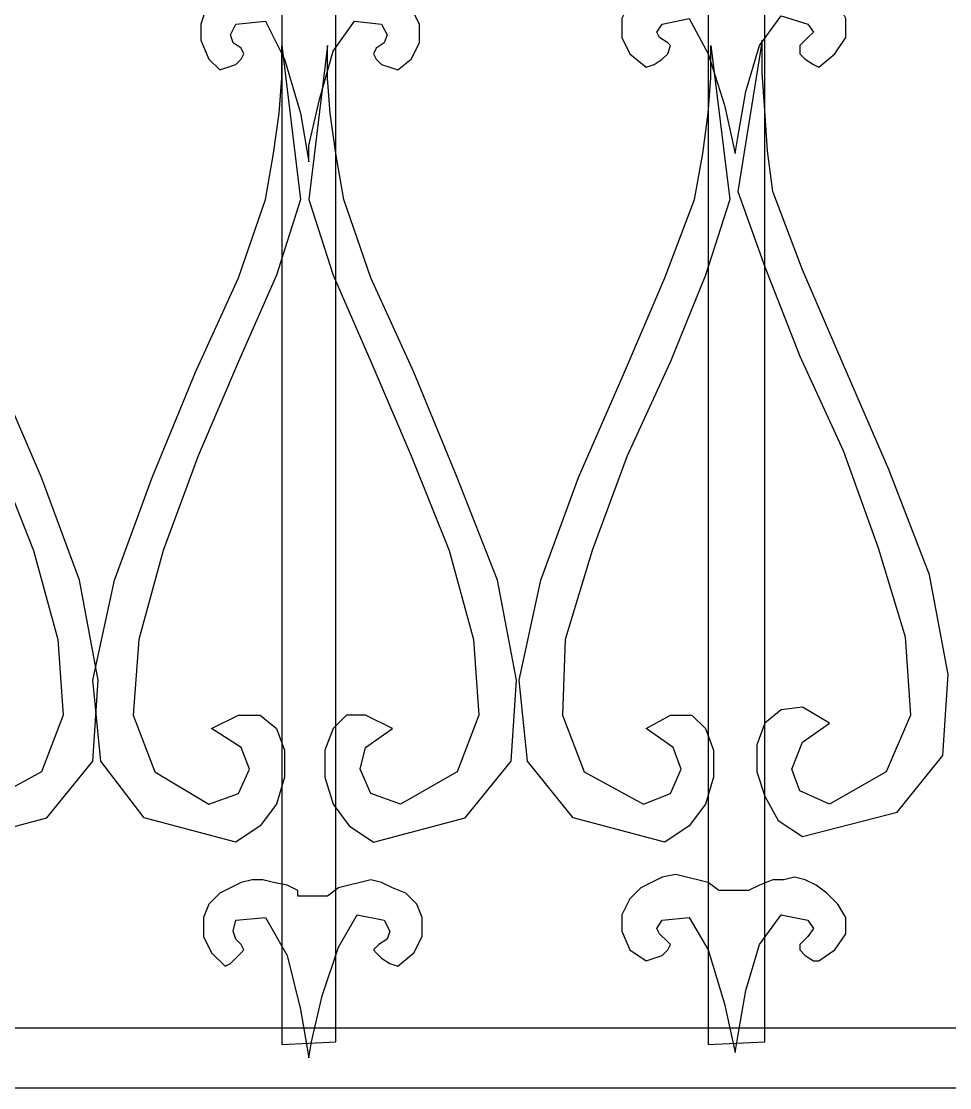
# Model space of a CAD drawing. Header units: centimetres. Extents: x -44.8 to 53, y -30.8 to 53.
# Drawn here: x -18.51 to 3.77, y -29.25 to -3.66 of the extents above; entities that cross this region are included whole.
import ezdxf

# ---------------------------------------------------------------- set-up
doc = ezdxf.new("R2010")
doc.units = ezdxf.units.CM
doc.header["$MEASUREMENT"] = 0
doc.layers.add('layer 1', color=7, linetype='Continuous')

msp = doc.modelspace()

# ---------------------------------------------------------------- linework, layer by layer
at = {"layer": 'layer 1', "color": 156}
for points, knots in [([(-12.26054, -28.21475), (-12.26054, -28.21475), (-12.26054, 51.52764), (-12.26054, 51.52764), (-12.26054, 51.52764), (-12.26054, 51.52764), (-10.96497, 51.52764), (-10.96497, 51.52764), (-10.96497, 51.52764), (-10.96497, 51.52764), (-10.96497, -28.14997), (-10.96497, -28.14997), (-10.96497, -28.14997), (-10.96497, -28.14997), (-12.26054, -28.21475), (-12.26054, -28.21475)], [0, 0, 0, 0, 0.25, 0.25, 0.25, 0.25, 0.5, 0.5, 0.5, 0.5, 0.75, 0.75, 0.75, 0.75, 1, 1, 1, 1]), ([(-2.02553, -28.21475), (-2.02553, -28.21475), (-2.02553, 51.52764), (-2.02553, 51.52764), (-2.02553, 51.52764), (-2.02553, 51.52764), (-0.66518, 51.52764), (-0.66518, 51.52764), (-0.66518, 51.52764), (-0.66518, 51.52764), (-0.66518, -28.14997), (-0.66518, -28.14997), (-0.66518, -28.14997), (-0.66518, -28.14997), (-2.02553, -28.21475), (-2.02553, -28.21475)], [0, 0, 0, 0, 0.25, 0.25, 0.25, 0.25, 0.5, 0.5, 0.5, 0.5, 0.75, 0.75, 0.75, 0.75, 1, 1, 1, 1]), ([(-12.00143, -3.14545), (-12.00143, -3.14545), (-11.22408, -3.14545), (-11.22408, -3.14545), (-11.22408, -3.14545), (-11.22408, -3.14545), (-11.22408, -3.14545), (-11.22408, -3.14545), (-11.22408, -3.14545), (-11.22408, -3.14545), (-10.96497, -2.95112), (-10.96497, -2.95112), (-10.96497, -2.95112), (-10.96497, -2.95112), (-10.70585, -2.88634), (-10.70585, -2.88634), (-10.70585, -2.88634), (-10.70585, -2.88634), (-10.44674, -2.82156), (-10.44674, -2.82156), (-10.44674, -2.82156), (-10.44674, -2.82156), (-10.18763, -2.75678), (-10.18763, -2.75678), (-10.18763, -2.75678), (-10.18763, -2.75678), (-9.92851, -2.82156), (-9.92851, -2.82156), (-9.92851, -2.82156), (-9.92851, -2.82156), (-9.6694, -2.95112), (-9.6694, -2.95112), (-9.6694, -2.95112), (-9.6694, -2.95112), (-9.41028, -3.08068), (-9.41028, -3.08068), (-9.41028, -3.08068), (-9.41028, -3.08068), (-9.15117, -3.33979), (-9.15117, -3.33979), (-9.15117, -3.33979), (-9.15117, -3.33979), (-8.95683, -3.72846), (-8.95683, -3.72846), (-8.95683, -3.72846), (-8.95683, -3.72846), (-8.95683, -4.18191), (-8.95683, -4.18191), (-8.95683, -4.18191), (-8.95683, -4.18191), (-9.15117, -4.57058), (-9.15117, -4.57058), (-9.15117, -4.57058), (-9.15117, -4.57058), (-9.47506, -4.8297), (-9.47506, -4.8297), (-9.47506, -4.8297), (-9.47506, -4.8297), (-9.6694, -4.76492), (-9.6694, -4.76492), (-9.6694, -4.76492), (-9.6694, -4.76492), (-9.86373, -4.70014), (-9.86373, -4.70014), (-9.86373, -4.70014), (-9.86373, -4.70014), (-9.99329, -4.57058), (-9.99329, -4.57058), (-9.99329, -4.57058), (-9.99329, -4.57058), (-10.05807, -4.44103), (-10.05807, -4.44103), (-10.05807, -4.44103), (-10.05807, -4.44103), (-9.99329, -4.31147), (-9.99329, -4.31147), (-9.99329, -4.31147), (-9.99329, -4.31147), (-9.79895, -4.18191), (-9.79895, -4.18191), (-9.79895, -4.18191), (-9.79895, -4.18191), (-9.73418, -3.98758), (-9.73418, -3.98758), (-9.73418, -3.98758), (-9.73418, -3.98758), (-9.86373, -3.72846), (-9.86373, -3.72846), (-9.86373, -3.72846), (-9.86373, -3.72846), (-10.51152, -3.66368), (-10.51152, -3.66368), (-10.51152, -3.66368), (-10.51152, -3.66368), (-11.02975, -4.37625), (-11.02975, -4.37625), (-11.02975, -4.37625), (-11.02975, -4.37625), (-11.35364, -5.54226), (-11.35364, -5.54226), (-11.35364, -5.54226), (-11.35364, -5.54226), (-11.61275, -6.6435), (-11.61275, -6.6435), (-11.61275, -6.6435), (-11.61275, -6.6435), (-11.61275, -7.03217), (-11.61275, -7.03217), (-11.61275, -7.03217), (-11.61275, -7.03217), (-11.80709, -5.86615), (-11.80709, -5.86615), (-11.80709, -5.86615), (-11.80709, -5.86615), (-12.19576, -4.57058), (-12.19576, -4.57058), (-12.19576, -4.57058), (-12.19576, -4.57058), (-12.64921, -3.66368), (-12.64921, -3.66368), (-12.64921, -3.66368), (-12.64921, -3.66368), (-13.36177, -3.72846), (-13.36177, -3.72846), (-13.36177, -3.72846), (-13.36177, -3.72846), (-13.49133, -3.98758), (-13.49133, -3.98758), (-13.49133, -3.98758), (-13.49133, -3.98758), (-13.42655, -4.18191), (-13.42655, -4.18191), (-13.42655, -4.18191), (-13.42655, -4.18191), (-13.23222, -4.31147), (-13.23222, -4.31147), (-13.23222, -4.31147), (-13.23222, -4.31147), (-13.16744, -4.44103), (-13.16744, -4.44103), (-13.16744, -4.44103), (-13.16744, -4.44103), (-13.23222, -4.57058), (-13.23222, -4.57058), (-13.23222, -4.57058), (-13.23222, -4.57058), (-13.36177, -4.70014), (-13.36177, -4.70014), (-13.36177, -4.70014), (-13.36177, -4.70014), (-13.55611, -4.76492), (-13.55611, -4.76492), (-13.55611, -4.76492), (-13.55611, -4.76492), (-13.75045, -4.8297), (-13.75045, -4.8297), (-13.75045, -4.8297), (-13.75045, -4.8297), (-14.00956, -4.57058), (-14.00956, -4.57058), (-14.00956, -4.57058), (-14.00956, -4.57058), (-14.2039, -4.11713), (-14.2039, -4.11713), (-14.2039, -4.11713), (-14.2039, -4.11713), (-14.2039, -3.72846), (-14.2039, -3.72846), (-14.2039, -3.72846), (-14.2039, -3.72846), (-14.07434, -3.33979), (-14.07434, -3.33979), (-14.07434, -3.33979), (-14.07434, -3.33979), (-13.81522, -3.08068), (-13.81522, -3.08068), (-13.81522, -3.08068), (-13.81522, -3.08068), (-13.55611, -2.95112), (-13.55611, -2.95112), (-13.55611, -2.95112), (-13.55611, -2.95112), (-13.297, -2.82156), (-13.297, -2.82156), (-13.297, -2.82156), (-13.297, -2.82156), (-13.03788, -2.75678), (-13.03788, -2.75678), (-13.03788, -2.75678), (-13.03788, -2.75678), (-12.77877, -2.75678), (-12.77877, -2.75678), (-12.77877, -2.75678), (-12.77877, -2.75678), (-12.51965, -2.82156), (-12.51965, -2.82156), (-12.51965, -2.82156), (-12.51965, -2.82156), (-12.26054, -2.88634), (-12.26054, -2.88634), (-12.26054, -2.88634), (-12.26054, -2.88634), (-12.00143, -3.0159), (-12.00143, -3.0159), (-12.00143, -3.0159), (-12.00143, -3.0159), (-12.00143, -3.14545), (-12.00143, -3.14545)], [0, 0, 0, 0, 0.01923077, 0.01923077, 0.01923077, 0.01923077, 0.03846154, 0.03846154, 0.03846154, 0.03846154, 0.05769231, 0.05769231, 0.05769231, 0.05769231, 0.07692308, 0.07692308, 0.07692308, 0.07692308, 0.09615385, 0.09615385, 0.09615385, 0.09615385, 0.11538462, 0.11538462, 0.11538462, 0.11538462, 0.13461538, 0.13461538, 0.13461538, 0.13461538, 0.15384615, 0.15384615, 0.15384615, 0.15384615, 0.17307692, 0.17307692, 0.17307692, 0.17307692, 0.19230769, 0.19230769, 0.19230769, 0.19230769, 0.21153846, 0.21153846, 0.21153846, 0.21153846, 0.23076923, 0.23076923, 0.23076923, 0.23076923, 0.25, 0.25, 0.25, 0.25, 0.26923077, 0.26923077, 0.26923077, 0.26923077, 0.28846154, 0.28846154, 0.28846154, 0.28846154, 0.30769231, 0.30769231, 0.30769231, 0.30769231, 0.32692308, 0.32692308, 0.32692308, 0.32692308, 0.34615385, 0.34615385, 0.34615385, 0.34615385, 0.36538462, 0.36538462, 0.36538462, 0.36538462, 0.38461538, 0.38461538, 0.38461538, 0.38461538, 0.40384615, 0.40384615, 0.40384615, 0.40384615, 0.42307692, 0.42307692, 0.42307692, 0.42307692, 0.44230769, 0.44230769, 0.44230769, 0.44230769, 0.46153846, 0.46153846, 0.46153846, 0.46153846, 0.48076923, 0.48076923, 0.48076923, 0.48076923, 0.5, 0.5, 0.5, 0.5, 0.51923077, 0.51923077, 0.51923077, 0.51923077, 0.53846154, 0.53846154, 0.53846154, 0.53846154, 0.55769231, 0.55769231, 0.55769231, 0.55769231, 0.57692308, 0.57692308, 0.57692308, 0.57692308, 0.59615385, 0.59615385, 0.59615385, 0.59615385, 0.61538462, 0.61538462, 0.61538462, 0.61538462, 0.63461538, 0.63461538, 0.63461538, 0.63461538, 0.65384615, 0.65384615, 0.65384615, 0.65384615, 0.67307692, 0.67307692, 0.67307692, 0.67307692, 0.69230769, 0.69230769, 0.69230769, 0.69230769, 0.71153846, 0.71153846, 0.71153846, 0.71153846, 0.73076923, 0.73076923, 0.73076923, 0.73076923, 0.75, 0.75, 0.75, 0.75, 0.76923077, 0.76923077, 0.76923077, 0.76923077, 0.78846154, 0.78846154, 0.78846154, 0.78846154, 0.80769231, 0.80769231, 0.80769231, 0.80769231, 0.82692308, 0.82692308, 0.82692308, 0.82692308, 0.84615385, 0.84615385, 0.84615385, 0.84615385, 0.86538462, 0.86538462, 0.86538462, 0.86538462, 0.88461538, 0.88461538, 0.88461538, 0.88461538, 0.90384615, 0.90384615, 0.90384615, 0.90384615, 0.92307692, 0.92307692, 0.92307692, 0.92307692, 0.94230769, 0.94230769, 0.94230769, 0.94230769, 0.96153846, 0.96153846, 0.96153846, 0.96153846, 0.98076923, 0.98076923, 0.98076923, 0.98076923, 1, 1, 1, 1]), ([(-1.76641, -2.95112), (-1.76641, -2.95112), (-1.05385, -2.95112), (-1.05385, -2.95112), (-1.05385, -2.95112), (-1.05385, -2.95112), (-1.05385, -2.95112), (-1.05385, -2.95112), (-1.05385, -2.95112), (-1.05385, -2.95112), (-0.79474, -2.82156), (-0.79474, -2.82156), (-0.79474, -2.82156), (-0.79474, -2.82156), (-0.47084, -2.75678), (-0.47084, -2.75678), (-0.47084, -2.75678), (-0.47084, -2.75678), (-0.21173, -2.692), (-0.21173, -2.692), (-0.21173, -2.692), (-0.21173, -2.692), (0.04738, -2.692), (0.04738, -2.692), (0.04738, -2.692), (0.04738, -2.692), (0.3065, -2.75678), (0.3065, -2.75678), (0.3065, -2.75678), (0.3065, -2.75678), (0.56561, -2.82156), (0.56561, -2.82156), (0.56561, -2.82156), (0.56561, -2.82156), (0.82473, -3.0159), (0.82473, -3.0159), (0.82473, -3.0159), (0.82473, -3.0159), (1.08384, -3.21023), (1.08384, -3.21023), (1.08384, -3.21023), (1.08384, -3.21023), (1.27818, -3.5989), (1.27818, -3.5989), (1.27818, -3.5989), (1.27818, -3.5989), (1.27818, -4.05235), (1.27818, -4.05235), (1.27818, -4.05235), (1.27818, -4.05235), (1.01906, -4.44103), (1.01906, -4.44103), (1.01906, -4.44103), (1.01906, -4.44103), (0.63039, -4.76492), (0.63039, -4.76492), (0.63039, -4.76492), (0.63039, -4.76492), (0.50083, -4.70014), (0.50083, -4.70014), (0.50083, -4.70014), (0.50083, -4.70014), (0.3065, -4.57058), (0.3065, -4.57058), (0.3065, -4.57058), (0.3065, -4.57058), (0.17694, -4.44103), (0.17694, -4.44103), (0.17694, -4.44103), (0.17694, -4.44103), (0.17694, -4.24669), (0.17694, -4.24669), (0.17694, -4.24669), (0.17694, -4.24669), (0.24172, -4.18191), (0.24172, -4.18191), (0.24172, -4.18191), (0.24172, -4.18191), (0.37128, -4.05235), (0.37128, -4.05235), (0.37128, -4.05235), (0.37128, -4.05235), (0.50083, -3.9228), (0.50083, -3.9228), (0.50083, -3.9228), (0.50083, -3.9228), (0.37128, -3.72846), (0.37128, -3.72846), (0.37128, -3.72846), (0.37128, -3.72846), (-0.27651, -3.53413), (-0.27651, -3.53413), (-0.27651, -3.53413), (-0.27651, -3.53413), (-0.79474, -4.24669), (-0.79474, -4.24669), (-0.79474, -4.24669), (-0.79474, -4.24669), (-1.11863, -5.34792), (-1.11863, -5.34792), (-1.11863, -5.34792), (-1.11863, -5.34792), (-1.31297, -6.44916), (-1.31297, -6.44916), (-1.31297, -6.44916), (-1.31297, -6.44916), (-1.37774, -6.83783), (-1.37774, -6.83783), (-1.37774, -6.83783), (-1.37774, -6.83783), (-1.63686, -5.67182), (-1.63686, -5.67182), (-1.63686, -5.67182), (-1.63686, -5.67182), (-2.02553, -4.44103), (-2.02553, -4.44103), (-2.02553, -4.44103), (-2.02553, -4.44103), (-2.47898, -3.5989), (-2.47898, -3.5989), (-2.47898, -3.5989), (-2.47898, -3.5989), (-3.12676, -3.72846), (-3.12676, -3.72846), (-3.12676, -3.72846), (-3.12676, -3.72846), (-3.25632, -3.9228), (-3.25632, -3.9228), (-3.25632, -3.9228), (-3.25632, -3.9228), (-3.19154, -4.05235), (-3.19154, -4.05235), (-3.19154, -4.05235), (-3.19154, -4.05235), (-2.99721, -4.18191), (-2.99721, -4.18191), (-2.99721, -4.18191), (-2.99721, -4.18191), (-2.93243, -4.24669), (-2.93243, -4.24669), (-2.93243, -4.24669), (-2.93243, -4.24669), (-2.99721, -4.44103), (-2.99721, -4.44103), (-2.99721, -4.44103), (-2.99721, -4.44103), (-3.12676, -4.57058), (-3.12676, -4.57058), (-3.12676, -4.57058), (-3.12676, -4.57058), (-3.3211, -4.70014), (-3.3211, -4.70014), (-3.3211, -4.70014), (-3.3211, -4.70014), (-3.51544, -4.76492), (-3.51544, -4.76492), (-3.51544, -4.76492), (-3.51544, -4.76492), (-3.90411, -4.44103), (-3.90411, -4.44103), (-3.90411, -4.44103), (-3.90411, -4.44103), (-4.09844, -4.05235), (-4.09844, -4.05235), (-4.09844, -4.05235), (-4.09844, -4.05235), (-4.09844, -3.5989), (-4.09844, -3.5989), (-4.09844, -3.5989), (-4.09844, -3.5989), (-3.90411, -3.21023), (-3.90411, -3.21023), (-3.90411, -3.21023), (-3.90411, -3.21023), (-3.64499, -3.0159), (-3.64499, -3.0159), (-3.64499, -3.0159), (-3.64499, -3.0159), (-3.38588, -2.82156), (-3.38588, -2.82156), (-3.38588, -2.82156), (-3.38588, -2.82156), (-3.12676, -2.75678), (-3.12676, -2.75678), (-3.12676, -2.75678), (-3.12676, -2.75678), (-2.86765, -2.692), (-2.86765, -2.692), (-2.86765, -2.692), (-2.86765, -2.692), (-2.60854, -2.692), (-2.60854, -2.692), (-2.60854, -2.692), (-2.60854, -2.692), (-2.28464, -2.75678), (-2.28464, -2.75678), (-2.28464, -2.75678), (-2.28464, -2.75678), (-2.02553, -2.82156), (-2.02553, -2.82156), (-2.02553, -2.82156), (-2.02553, -2.82156), (-1.76641, -2.95112), (-1.76641, -2.95112), (-1.76641, -2.95112), (-1.76641, -2.95112), (-1.76641, -2.95112), (-1.76641, -2.95112)], [0, 0, 0, 0, 0.01923077, 0.01923077, 0.01923077, 0.01923077, 0.03846154, 0.03846154, 0.03846154, 0.03846154, 0.05769231, 0.05769231, 0.05769231, 0.05769231, 0.07692308, 0.07692308, 0.07692308, 0.07692308, 0.09615385, 0.09615385, 0.09615385, 0.09615385, 0.11538462, 0.11538462, 0.11538462, 0.11538462, 0.13461538, 0.13461538, 0.13461538, 0.13461538, 0.15384615, 0.15384615, 0.15384615, 0.15384615, 0.17307692, 0.17307692, 0.17307692, 0.17307692, 0.19230769, 0.19230769, 0.19230769, 0.19230769, 0.21153846, 0.21153846, 0.21153846, 0.21153846, 0.23076923, 0.23076923, 0.23076923, 0.23076923, 0.25, 0.25, 0.25, 0.25, 0.26923077, 0.26923077, 0.26923077, 0.26923077, 0.28846154, 0.28846154, 0.28846154, 0.28846154, 0.30769231, 0.30769231, 0.30769231, 0.30769231, 0.32692308, 0.32692308, 0.32692308, 0.32692308, 0.34615385, 0.34615385, 0.34615385, 0.34615385, 0.36538462, 0.36538462, 0.36538462, 0.36538462, 0.38461538, 0.38461538, 0.38461538, 0.38461538, 0.40384615, 0.40384615, 0.40384615, 0.40384615, 0.42307692, 0.42307692, 0.42307692, 0.42307692, 0.44230769, 0.44230769, 0.44230769, 0.44230769, 0.46153846, 0.46153846, 0.46153846, 0.46153846, 0.48076923, 0.48076923, 0.48076923, 0.48076923, 0.5, 0.5, 0.5, 0.5, 0.51923077, 0.51923077, 0.51923077, 0.51923077, 0.53846154, 0.53846154, 0.53846154, 0.53846154, 0.55769231, 0.55769231, 0.55769231, 0.55769231, 0.57692308, 0.57692308, 0.57692308, 0.57692308, 0.59615385, 0.59615385, 0.59615385, 0.59615385, 0.61538462, 0.61538462, 0.61538462, 0.61538462, 0.63461538, 0.63461538, 0.63461538, 0.63461538, 0.65384615, 0.65384615, 0.65384615, 0.65384615, 0.67307692, 0.67307692, 0.67307692, 0.67307692, 0.69230769, 0.69230769, 0.69230769, 0.69230769, 0.71153846, 0.71153846, 0.71153846, 0.71153846, 0.73076923, 0.73076923, 0.73076923, 0.73076923, 0.75, 0.75, 0.75, 0.75, 0.76923077, 0.76923077, 0.76923077, 0.76923077, 0.78846154, 0.78846154, 0.78846154, 0.78846154, 0.80769231, 0.80769231, 0.80769231, 0.80769231, 0.82692308, 0.82692308, 0.82692308, 0.82692308, 0.84615385, 0.84615385, 0.84615385, 0.84615385, 0.86538462, 0.86538462, 0.86538462, 0.86538462, 0.88461538, 0.88461538, 0.88461538, 0.88461538, 0.90384615, 0.90384615, 0.90384615, 0.90384615, 0.92307692, 0.92307692, 0.92307692, 0.92307692, 0.94230769, 0.94230769, 0.94230769, 0.94230769, 0.96153846, 0.96153846, 0.96153846, 0.96153846, 0.98076923, 0.98076923, 0.98076923, 0.98076923, 1, 1, 1, 1]), ([(-21.1352, -4.24669), (-21.1352, -4.24669), (-21.1352, -5.02403), (-21.1352, -5.02403), (-21.1352, -5.02403), (-21.1352, -5.02403), (-21.00564, -5.86615), (-21.00564, -5.86615), (-21.00564, -5.86615), (-21.00564, -5.86615), (-20.94086, -6.83783), (-20.94086, -6.83783), (-20.94086, -6.83783), (-20.94086, -6.83783), (-20.74653, -7.93907), (-20.74653, -7.93907), (-20.74653, -7.93907), (-20.74653, -7.93907), (-20.09874, -9.81764), (-20.09874, -9.81764), (-20.09874, -9.81764), (-20.09874, -9.81764), (-19.12707, -12.08489), (-19.12707, -12.08489), (-19.12707, -12.08489), (-19.12707, -12.08489), (-18.02583, -14.61126), (-18.02583, -14.61126), (-18.02583, -14.61126), (-18.02583, -14.61126), (-17.11893, -17.07284), (-17.11893, -17.07284), (-17.11893, -17.07284), (-17.11893, -17.07284), (-16.66548, -19.46965), (-16.66548, -19.46965), (-16.66548, -19.46965), (-16.66548, -19.46965), (-16.79504, -21.413), (-16.79504, -21.413), (-16.79504, -21.413), (-16.79504, -21.413), (-17.89627, -22.77335), (-17.89627, -22.77335), (-17.89627, -22.77335), (-17.89627, -22.77335), (-20.09874, -23.35636), (-20.09874, -23.35636), (-20.09874, -23.35636), (-20.09874, -23.35636), (-20.68175, -22.96769), (-20.68175, -22.96769), (-20.68175, -22.96769), (-20.68175, -22.96769), (-21.07042, -22.44946), (-21.07042, -22.44946), (-21.07042, -22.44946), (-21.07042, -22.44946), (-21.19998, -21.80168), (-21.19998, -21.80168), (-21.19998, -21.80168), (-21.19998, -21.80168), (-21.19998, -21.15389), (-21.19998, -21.15389), (-21.19998, -21.15389), (-21.19998, -21.15389), (-21.00564, -20.63566), (-21.00564, -20.63566), (-21.00564, -20.63566), (-21.00564, -20.63566), (-20.61697, -20.31177), (-20.61697, -20.31177), (-20.61697, -20.31177), (-20.61697, -20.31177), (-20.09874, -20.31177), (-20.09874, -20.31177), (-20.09874, -20.31177), (-20.09874, -20.31177), (-19.45096, -20.63566), (-19.45096, -20.63566), (-19.45096, -20.63566), (-19.45096, -20.63566), (-20.16352, -21.08911), (-20.16352, -21.08911), (-20.16352, -21.08911), (-20.16352, -21.08911), (-20.42264, -21.60734), (-20.42264, -21.60734), (-20.42264, -21.60734), (-20.42264, -21.60734), (-20.16352, -22.19035), (-20.16352, -22.19035), (-20.16352, -22.19035), (-20.16352, -22.19035), (-19.45096, -22.44946), (-19.45096, -22.44946), (-19.45096, -22.44946), (-19.45096, -22.44946), (-18.02583, -21.67212), (-18.02583, -21.67212), (-18.02583, -21.67212), (-18.02583, -21.67212), (-17.5076, -20.31177), (-17.5076, -20.31177), (-17.5076, -20.31177), (-17.5076, -20.31177), (-17.63716, -18.49797), (-17.63716, -18.49797), (-17.63716, -18.49797), (-17.63716, -18.49797), (-18.22017, -16.36028), (-18.22017, -16.36028), (-18.22017, -16.36028), (-18.22017, -16.36028), (-19.12707, -14.09303), (-19.12707, -14.09303), (-19.12707, -14.09303), (-19.12707, -14.09303), (-20.09874, -11.82578), (-20.09874, -11.82578), (-20.09874, -11.82578), (-20.09874, -11.82578), (-21.00564, -9.75287), (-21.00564, -9.75287), (-21.00564, -9.75287), (-21.00564, -9.75287), (-21.58865, -7.93907), (-21.58865, -7.93907), (-21.58865, -7.93907), (-21.58865, -7.93907), (-21.1352, -4.24669), (-21.1352, -4.24669)], [0, 0, 0, 0, 0.03030303, 0.03030303, 0.03030303, 0.03030303, 0.06060606, 0.06060606, 0.06060606, 0.06060606, 0.09090909, 0.09090909, 0.09090909, 0.09090909, 0.12121212, 0.12121212, 0.12121212, 0.12121212, 0.15151515, 0.15151515, 0.15151515, 0.15151515, 0.18181818, 0.18181818, 0.18181818, 0.18181818, 0.21212121, 0.21212121, 0.21212121, 0.21212121, 0.24242424, 0.24242424, 0.24242424, 0.24242424, 0.27272727, 0.27272727, 0.27272727, 0.27272727, 0.3030303, 0.3030303, 0.3030303, 0.3030303, 0.33333333, 0.33333333, 0.33333333, 0.33333333, 0.36363636, 0.36363636, 0.36363636, 0.36363636, 0.39393939, 0.39393939, 0.39393939, 0.39393939, 0.42424242, 0.42424242, 0.42424242, 0.42424242, 0.45454545, 0.45454545, 0.45454545, 0.45454545, 0.48484848, 0.48484848, 0.48484848, 0.48484848, 0.51515152, 0.51515152, 0.51515152, 0.51515152, 0.54545455, 0.54545455, 0.54545455, 0.54545455, 0.57575758, 0.57575758, 0.57575758, 0.57575758, 0.60606061, 0.60606061, 0.60606061, 0.60606061, 0.63636364, 0.63636364, 0.63636364, 0.63636364, 0.66666667, 0.66666667, 0.66666667, 0.66666667, 0.6969697, 0.6969697, 0.6969697, 0.6969697, 0.72727273, 0.72727273, 0.72727273, 0.72727273, 0.75757576, 0.75757576, 0.75757576, 0.75757576, 0.78787879, 0.78787879, 0.78787879, 0.78787879, 0.81818182, 0.81818182, 0.81818182, 0.81818182, 0.84848485, 0.84848485, 0.84848485, 0.84848485, 0.87878788, 0.87878788, 0.87878788, 0.87878788, 0.90909091, 0.90909091, 0.90909091, 0.90909091, 0.93939394, 0.93939394, 0.93939394, 0.93939394, 0.96969697, 0.96969697, 0.96969697, 0.96969697, 1, 1, 1, 1]), ([(-12.26054, -4.24669), (-12.26054, -4.24669), (-12.26054, -5.02403), (-12.26054, -5.02403), (-12.26054, -5.02403), (-12.26054, -5.02403), (-12.32532, -5.86615), (-12.32532, -5.86615), (-12.32532, -5.86615), (-12.32532, -5.86615), (-12.45488, -6.83783), (-12.45488, -6.83783), (-12.45488, -6.83783), (-12.45488, -6.83783), (-12.64921, -7.93907), (-12.64921, -7.93907), (-12.64921, -7.93907), (-12.64921, -7.93907), (-13.297, -9.81764), (-13.297, -9.81764), (-13.297, -9.81764), (-13.297, -9.81764), (-14.33345, -12.08489), (-14.33345, -12.08489), (-14.33345, -12.08489), (-14.33345, -12.08489), (-15.36991, -14.61126), (-15.36991, -14.61126), (-15.36991, -14.61126), (-15.36991, -14.61126), (-16.27681, -17.07284), (-16.27681, -17.07284), (-16.27681, -17.07284), (-16.27681, -17.07284), (-16.79504, -19.46965), (-16.79504, -19.46965), (-16.79504, -19.46965), (-16.79504, -19.46965), (-16.6007, -21.413), (-16.6007, -21.413), (-16.6007, -21.413), (-16.6007, -21.413), (-15.56425, -22.77335), (-15.56425, -22.77335), (-15.56425, -22.77335), (-15.56425, -22.77335), (-13.36177, -23.35636), (-13.36177, -23.35636), (-13.36177, -23.35636), (-13.36177, -23.35636), (-12.77877, -22.96769), (-12.77877, -22.96769), (-12.77877, -22.96769), (-12.77877, -22.96769), (-12.3901, -22.44946), (-12.3901, -22.44946), (-12.3901, -22.44946), (-12.3901, -22.44946), (-12.19576, -21.80168), (-12.19576, -21.80168), (-12.19576, -21.80168), (-12.19576, -21.80168), (-12.19576, -21.15389), (-12.19576, -21.15389), (-12.19576, -21.15389), (-12.19576, -21.15389), (-12.3901, -20.63566), (-12.3901, -20.63566), (-12.3901, -20.63566), (-12.3901, -20.63566), (-12.77877, -20.31177), (-12.77877, -20.31177), (-12.77877, -20.31177), (-12.77877, -20.31177), (-13.297, -20.31177), (-13.297, -20.31177), (-13.297, -20.31177), (-13.297, -20.31177), (-13.94478, -20.63566), (-13.94478, -20.63566), (-13.94478, -20.63566), (-13.94478, -20.63566), (-13.23222, -21.08911), (-13.23222, -21.08911), (-13.23222, -21.08911), (-13.23222, -21.08911), (-13.03788, -21.60734), (-13.03788, -21.60734), (-13.03788, -21.60734), (-13.03788, -21.60734), (-13.297, -22.19035), (-13.297, -22.19035), (-13.297, -22.19035), (-13.297, -22.19035), (-14.00956, -22.44946), (-14.00956, -22.44946), (-14.00956, -22.44946), (-14.00956, -22.44946), (-15.30513, -21.67212), (-15.30513, -21.67212), (-15.30513, -21.67212), (-15.30513, -21.67212), (-15.82336, -20.31177), (-15.82336, -20.31177), (-15.82336, -20.31177), (-15.82336, -20.31177), (-15.6938, -18.49797), (-15.6938, -18.49797), (-15.6938, -18.49797), (-15.6938, -18.49797), (-15.1108, -16.36028), (-15.1108, -16.36028), (-15.1108, -16.36028), (-15.1108, -16.36028), (-14.26867, -14.09303), (-14.26867, -14.09303), (-14.26867, -14.09303), (-14.26867, -14.09303), (-13.297, -11.82578), (-13.297, -11.82578), (-13.297, -11.82578), (-13.297, -11.82578), (-12.3901, -9.75287), (-12.3901, -9.75287), (-12.3901, -9.75287), (-12.3901, -9.75287), (-11.80709, -7.93907), (-11.80709, -7.93907), (-11.80709, -7.93907), (-11.80709, -7.93907), (-12.26054, -4.24669), (-12.26054, -4.24669)], [0, 0, 0, 0, 0.03030303, 0.03030303, 0.03030303, 0.03030303, 0.06060606, 0.06060606, 0.06060606, 0.06060606, 0.09090909, 0.09090909, 0.09090909, 0.09090909, 0.12121212, 0.12121212, 0.12121212, 0.12121212, 0.15151515, 0.15151515, 0.15151515, 0.15151515, 0.18181818, 0.18181818, 0.18181818, 0.18181818, 0.21212121, 0.21212121, 0.21212121, 0.21212121, 0.24242424, 0.24242424, 0.24242424, 0.24242424, 0.27272727, 0.27272727, 0.27272727, 0.27272727, 0.3030303, 0.3030303, 0.3030303, 0.3030303, 0.33333333, 0.33333333, 0.33333333, 0.33333333, 0.36363636, 0.36363636, 0.36363636, 0.36363636, 0.39393939, 0.39393939, 0.39393939, 0.39393939, 0.42424242, 0.42424242, 0.42424242, 0.42424242, 0.45454545, 0.45454545, 0.45454545, 0.45454545, 0.48484848, 0.48484848, 0.48484848, 0.48484848, 0.51515152, 0.51515152, 0.51515152, 0.51515152, 0.54545455, 0.54545455, 0.54545455, 0.54545455, 0.57575758, 0.57575758, 0.57575758, 0.57575758, 0.60606061, 0.60606061, 0.60606061, 0.60606061, 0.63636364, 0.63636364, 0.63636364, 0.63636364, 0.66666667, 0.66666667, 0.66666667, 0.66666667, 0.6969697, 0.6969697, 0.6969697, 0.6969697, 0.72727273, 0.72727273, 0.72727273, 0.72727273, 0.75757576, 0.75757576, 0.75757576, 0.75757576, 0.78787879, 0.78787879, 0.78787879, 0.78787879, 0.81818182, 0.81818182, 0.81818182, 0.81818182, 0.84848485, 0.84848485, 0.84848485, 0.84848485, 0.87878788, 0.87878788, 0.87878788, 0.87878788, 0.90909091, 0.90909091, 0.90909091, 0.90909091, 0.93939394, 0.93939394, 0.93939394, 0.93939394, 0.96969697, 0.96969697, 0.96969697, 0.96969697, 1, 1, 1, 1]), ([(-11.1593, -4.24669), (-11.1593, -4.24669), (-11.1593, -5.02403), (-11.1593, -5.02403), (-11.1593, -5.02403), (-11.1593, -5.02403), (-11.09453, -5.86615), (-11.09453, -5.86615), (-11.09453, -5.86615), (-11.09453, -5.86615), (-10.96497, -6.83783), (-10.96497, -6.83783), (-10.96497, -6.83783), (-10.96497, -6.83783), (-10.77063, -7.93907), (-10.77063, -7.93907), (-10.77063, -7.93907), (-10.77063, -7.93907), (-10.12285, -9.81764), (-10.12285, -9.81764), (-10.12285, -9.81764), (-10.12285, -9.81764), (-9.08639, -12.08489), (-9.08639, -12.08489), (-9.08639, -12.08489), (-9.08639, -12.08489), (-8.04993, -14.61126), (-8.04993, -14.61126), (-8.04993, -14.61126), (-8.04993, -14.61126), (-7.07826, -17.07284), (-7.07826, -17.07284), (-7.07826, -17.07284), (-7.07826, -17.07284), (-6.62481, -19.46965), (-6.62481, -19.46965), (-6.62481, -19.46965), (-6.62481, -19.46965), (-6.75436, -21.413), (-6.75436, -21.413), (-6.75436, -21.413), (-6.75436, -21.413), (-7.8556, -22.77335), (-7.8556, -22.77335), (-7.8556, -22.77335), (-7.8556, -22.77335), (-10.05807, -23.35636), (-10.05807, -23.35636), (-10.05807, -23.35636), (-10.05807, -23.35636), (-10.64108, -22.96769), (-10.64108, -22.96769), (-10.64108, -22.96769), (-10.64108, -22.96769), (-11.02975, -22.44946), (-11.02975, -22.44946), (-11.02975, -22.44946), (-11.02975, -22.44946), (-11.22408, -21.80168), (-11.22408, -21.80168), (-11.22408, -21.80168), (-11.22408, -21.80168), (-11.22408, -21.15389), (-11.22408, -21.15389), (-11.22408, -21.15389), (-11.22408, -21.15389), (-11.02975, -20.63566), (-11.02975, -20.63566), (-11.02975, -20.63566), (-11.02975, -20.63566), (-10.70585, -20.31177), (-10.70585, -20.31177), (-10.70585, -20.31177), (-10.70585, -20.31177), (-10.2524, -20.31177), (-10.2524, -20.31177), (-10.2524, -20.31177), (-10.2524, -20.31177), (-9.60462, -20.63566), (-9.60462, -20.63566), (-9.60462, -20.63566), (-9.60462, -20.63566), (-10.2524, -21.08911), (-10.2524, -21.08911), (-10.2524, -21.08911), (-10.2524, -21.08911), (-10.38196, -21.60734), (-10.38196, -21.60734), (-10.38196, -21.60734), (-10.38196, -21.60734), (-10.12285, -22.19035), (-10.12285, -22.19035), (-10.12285, -22.19035), (-10.12285, -22.19035), (-9.41028, -22.44946), (-9.41028, -22.44946), (-9.41028, -22.44946), (-9.41028, -22.44946), (-8.04993, -21.67212), (-8.04993, -21.67212), (-8.04993, -21.67212), (-8.04993, -21.67212), (-7.53171, -20.31177), (-7.53171, -20.31177), (-7.53171, -20.31177), (-7.53171, -20.31177), (-7.66126, -18.49797), (-7.66126, -18.49797), (-7.66126, -18.49797), (-7.66126, -18.49797), (-8.24427, -16.36028), (-8.24427, -16.36028), (-8.24427, -16.36028), (-8.24427, -16.36028), (-9.15117, -14.09303), (-9.15117, -14.09303), (-9.15117, -14.09303), (-9.15117, -14.09303), (-10.12285, -11.82578), (-10.12285, -11.82578), (-10.12285, -11.82578), (-10.12285, -11.82578), (-11.02975, -9.75287), (-11.02975, -9.75287), (-11.02975, -9.75287), (-11.02975, -9.75287), (-11.61275, -7.93907), (-11.61275, -7.93907), (-11.61275, -7.93907), (-11.61275, -7.93907), (-11.1593, -4.24669), (-11.1593, -4.24669)], [0, 0, 0, 0, 0.03030303, 0.03030303, 0.03030303, 0.03030303, 0.06060606, 0.06060606, 0.06060606, 0.06060606, 0.09090909, 0.09090909, 0.09090909, 0.09090909, 0.12121212, 0.12121212, 0.12121212, 0.12121212, 0.15151515, 0.15151515, 0.15151515, 0.15151515, 0.18181818, 0.18181818, 0.18181818, 0.18181818, 0.21212121, 0.21212121, 0.21212121, 0.21212121, 0.24242424, 0.24242424, 0.24242424, 0.24242424, 0.27272727, 0.27272727, 0.27272727, 0.27272727, 0.3030303, 0.3030303, 0.3030303, 0.3030303, 0.33333333, 0.33333333, 0.33333333, 0.33333333, 0.36363636, 0.36363636, 0.36363636, 0.36363636, 0.39393939, 0.39393939, 0.39393939, 0.39393939, 0.42424242, 0.42424242, 0.42424242, 0.42424242, 0.45454545, 0.45454545, 0.45454545, 0.45454545, 0.48484848, 0.48484848, 0.48484848, 0.48484848, 0.51515152, 0.51515152, 0.51515152, 0.51515152, 0.54545455, 0.54545455, 0.54545455, 0.54545455, 0.57575758, 0.57575758, 0.57575758, 0.57575758, 0.60606061, 0.60606061, 0.60606061, 0.60606061, 0.63636364, 0.63636364, 0.63636364, 0.63636364, 0.66666667, 0.66666667, 0.66666667, 0.66666667, 0.6969697, 0.6969697, 0.6969697, 0.6969697, 0.72727273, 0.72727273, 0.72727273, 0.72727273, 0.75757576, 0.75757576, 0.75757576, 0.75757576, 0.78787879, 0.78787879, 0.78787879, 0.78787879, 0.81818182, 0.81818182, 0.81818182, 0.81818182, 0.84848485, 0.84848485, 0.84848485, 0.84848485, 0.87878788, 0.87878788, 0.87878788, 0.87878788, 0.90909091, 0.90909091, 0.90909091, 0.90909091, 0.93939394, 0.93939394, 0.93939394, 0.93939394, 0.96969697, 0.96969697, 0.96969697, 0.96969697, 1, 1, 1, 1]), ([(-1.96075, -4.24669), (-1.96075, -4.24669), (-1.96075, -5.02403), (-1.96075, -5.02403), (-1.96075, -5.02403), (-1.96075, -5.02403), (-2.02553, -5.86615), (-2.02553, -5.86615), (-2.02553, -5.86615), (-2.02553, -5.86615), (-2.15509, -6.83783), (-2.15509, -6.83783), (-2.15509, -6.83783), (-2.15509, -6.83783), (-2.34942, -7.93907), (-2.34942, -7.93907), (-2.34942, -7.93907), (-2.34942, -7.93907), (-3.06199, -9.81764), (-3.06199, -9.81764), (-3.06199, -9.81764), (-3.06199, -9.81764), (-4.03366, -12.08489), (-4.03366, -12.08489), (-4.03366, -12.08489), (-4.03366, -12.08489), (-5.1349, -14.61126), (-5.1349, -14.61126), (-5.1349, -14.61126), (-5.1349, -14.61126), (-6.0418, -17.07284), (-6.0418, -17.07284), (-6.0418, -17.07284), (-6.0418, -17.07284), (-6.56003, -19.46965), (-6.56003, -19.46965), (-6.56003, -19.46965), (-6.56003, -19.46965), (-6.36569, -21.413), (-6.36569, -21.413), (-6.36569, -21.413), (-6.36569, -21.413), (-5.26446, -22.77335), (-5.26446, -22.77335), (-5.26446, -22.77335), (-5.26446, -22.77335), (-3.06199, -23.35636), (-3.06199, -23.35636), (-3.06199, -23.35636), (-3.06199, -23.35636), (-2.47898, -22.96769), (-2.47898, -22.96769), (-2.47898, -22.96769), (-2.47898, -22.96769), (-2.09031, -22.44946), (-2.09031, -22.44946), (-2.09031, -22.44946), (-2.09031, -22.44946), (-1.89597, -21.80168), (-1.89597, -21.80168), (-1.89597, -21.80168), (-1.89597, -21.80168), (-1.89597, -21.15389), (-1.89597, -21.15389), (-1.89597, -21.15389), (-1.89597, -21.15389), (-2.09031, -20.63566), (-2.09031, -20.63566), (-2.09031, -20.63566), (-2.09031, -20.63566), (-2.4142, -20.31177), (-2.4142, -20.31177), (-2.4142, -20.31177), (-2.4142, -20.31177), (-2.93243, -20.31177), (-2.93243, -20.31177), (-2.93243, -20.31177), (-2.93243, -20.31177), (-3.51544, -20.63566), (-3.51544, -20.63566), (-3.51544, -20.63566), (-3.51544, -20.63566), (-2.86765, -21.08911), (-2.86765, -21.08911), (-2.86765, -21.08911), (-2.86765, -21.08911), (-2.67331, -21.60734), (-2.67331, -21.60734), (-2.67331, -21.60734), (-2.67331, -21.60734), (-2.93243, -22.19035), (-2.93243, -22.19035), (-2.93243, -22.19035), (-2.93243, -22.19035), (-3.58021, -22.44946), (-3.58021, -22.44946), (-3.58021, -22.44946), (-3.58021, -22.44946), (-5.00534, -21.67212), (-5.00534, -21.67212), (-5.00534, -21.67212), (-5.00534, -21.67212), (-5.52357, -20.31177), (-5.52357, -20.31177), (-5.52357, -20.31177), (-5.52357, -20.31177), (-5.45879, -18.49797), (-5.45879, -18.49797), (-5.45879, -18.49797), (-5.45879, -18.49797), (-4.81101, -16.36028), (-4.81101, -16.36028), (-4.81101, -16.36028), (-4.81101, -16.36028), (-3.96889, -14.09303), (-3.96889, -14.09303), (-3.96889, -14.09303), (-3.96889, -14.09303), (-2.93243, -11.82578), (-2.93243, -11.82578), (-2.93243, -11.82578), (-2.93243, -11.82578), (-2.09031, -9.75287), (-2.09031, -9.75287), (-2.09031, -9.75287), (-2.09031, -9.75287), (-1.5073, -7.93907), (-1.5073, -7.93907), (-1.5073, -7.93907), (-1.5073, -7.93907), (-1.96075, -4.24669), (-1.96075, -4.24669)], [0, 0, 0, 0, 0.03030303, 0.03030303, 0.03030303, 0.03030303, 0.06060606, 0.06060606, 0.06060606, 0.06060606, 0.09090909, 0.09090909, 0.09090909, 0.09090909, 0.12121212, 0.12121212, 0.12121212, 0.12121212, 0.15151515, 0.15151515, 0.15151515, 0.15151515, 0.18181818, 0.18181818, 0.18181818, 0.18181818, 0.21212121, 0.21212121, 0.21212121, 0.21212121, 0.24242424, 0.24242424, 0.24242424, 0.24242424, 0.27272727, 0.27272727, 0.27272727, 0.27272727, 0.3030303, 0.3030303, 0.3030303, 0.3030303, 0.33333333, 0.33333333, 0.33333333, 0.33333333, 0.36363636, 0.36363636, 0.36363636, 0.36363636, 0.39393939, 0.39393939, 0.39393939, 0.39393939, 0.42424242, 0.42424242, 0.42424242, 0.42424242, 0.45454545, 0.45454545, 0.45454545, 0.45454545, 0.48484848, 0.48484848, 0.48484848, 0.48484848, 0.51515152, 0.51515152, 0.51515152, 0.51515152, 0.54545455, 0.54545455, 0.54545455, 0.54545455, 0.57575758, 0.57575758, 0.57575758, 0.57575758, 0.60606061, 0.60606061, 0.60606061, 0.60606061, 0.63636364, 0.63636364, 0.63636364, 0.63636364, 0.66666667, 0.66666667, 0.66666667, 0.66666667, 0.6969697, 0.6969697, 0.6969697, 0.6969697, 0.72727273, 0.72727273, 0.72727273, 0.72727273, 0.75757576, 0.75757576, 0.75757576, 0.75757576, 0.78787879, 0.78787879, 0.78787879, 0.78787879, 0.81818182, 0.81818182, 0.81818182, 0.81818182, 0.84848485, 0.84848485, 0.84848485, 0.84848485, 0.87878788, 0.87878788, 0.87878788, 0.87878788, 0.90909091, 0.90909091, 0.90909091, 0.90909091, 0.93939394, 0.93939394, 0.93939394, 0.93939394, 0.96969697, 0.96969697, 0.96969697, 0.96969697, 1, 1, 1, 1]), ([(-0.72996, -4.11713), (-0.72996, -4.11713), (-0.72996, -4.89448), (-0.72996, -4.89448), (-0.72996, -4.89448), (-0.72996, -4.89448), (-0.66518, -5.80137), (-0.66518, -5.80137), (-0.66518, -5.80137), (-0.66518, -5.80137), (-0.6004, -6.77305), (-0.6004, -6.77305), (-0.6004, -6.77305), (-0.6004, -6.77305), (-0.47084, -7.74473), (-0.47084, -7.74473), (-0.47084, -7.74473), (-0.47084, -7.74473), (0.24172, -9.62331), (0.24172, -9.62331), (0.24172, -9.62331), (0.24172, -9.62331), (1.2134, -11.89056), (1.2134, -11.89056), (1.2134, -11.89056), (1.2134, -11.89056), (2.31463, -14.41692), (2.31463, -14.41692), (2.31463, -14.41692), (2.31463, -14.41692), (3.28631, -16.94328), (3.28631, -16.94328), (3.28631, -16.94328), (3.28631, -16.94328), (3.73976, -19.34009), (3.73976, -19.34009), (3.73976, -19.34009), (3.73976, -19.34009), (3.6102, -21.28345), (3.6102, -21.28345), (3.6102, -21.28345), (3.6102, -21.28345), (2.50897, -22.6438), (2.50897, -22.6438), (2.50897, -22.6438), (2.50897, -22.6438), (0.24172, -23.2268), (0.24172, -23.2268), (0.24172, -23.2268), (0.24172, -23.2268), (-0.34129, -22.83813), (-0.34129, -22.83813), (-0.34129, -22.83813), (-0.34129, -22.83813), (-0.66518, -22.25513), (-0.66518, -22.25513), (-0.66518, -22.25513), (-0.66518, -22.25513), (-0.85952, -21.67212), (-0.85952, -21.67212), (-0.85952, -21.67212), (-0.85952, -21.67212), (-0.85952, -21.02433), (-0.85952, -21.02433), (-0.85952, -21.02433), (-0.85952, -21.02433), (-0.66518, -20.5061), (-0.66518, -20.5061), (-0.66518, -20.5061), (-0.66518, -20.5061), (-0.27651, -20.18221), (-0.27651, -20.18221), (-0.27651, -20.18221), (-0.27651, -20.18221), (0.24172, -20.11743), (0.24172, -20.11743), (0.24172, -20.11743), (0.24172, -20.11743), (0.88951, -20.5061), (0.88951, -20.5061), (0.88951, -20.5061), (0.88951, -20.5061), (0.24172, -20.95955), (0.24172, -20.95955), (0.24172, -20.95955), (0.24172, -20.95955), (-0.01739, -21.60734), (-0.01739, -21.60734), (-0.01739, -21.60734), (-0.01739, -21.60734), (0.17694, -22.12557), (0.17694, -22.12557), (0.17694, -22.12557), (0.17694, -22.12557), (0.88951, -22.44946), (0.88951, -22.44946), (0.88951, -22.44946), (0.88951, -22.44946), (2.24986, -21.67212), (2.24986, -21.67212), (2.24986, -21.67212), (2.24986, -21.67212), (2.83286, -20.31177), (2.83286, -20.31177), (2.83286, -20.31177), (2.83286, -20.31177), (2.7033, -18.43319), (2.7033, -18.43319), (2.7033, -18.43319), (2.7033, -18.43319), (2.05552, -16.2955), (2.05552, -16.2955), (2.05552, -16.2955), (2.05552, -16.2955), (1.2134, -13.96347), (1.2134, -13.96347), (1.2134, -13.96347), (1.2134, -13.96347), (0.17694, -11.69622), (0.17694, -11.69622), (0.17694, -11.69622), (0.17694, -11.69622), (-0.66518, -9.55853), (-0.66518, -9.55853), (-0.66518, -9.55853), (-0.66518, -9.55853), (-1.31297, -7.74473), (-1.31297, -7.74473), (-1.31297, -7.74473), (-1.31297, -7.74473), (-0.72996, -4.11713), (-0.72996, -4.11713)], [0, 0, 0, 0, 0.03030303, 0.03030303, 0.03030303, 0.03030303, 0.06060606, 0.06060606, 0.06060606, 0.06060606, 0.09090909, 0.09090909, 0.09090909, 0.09090909, 0.12121212, 0.12121212, 0.12121212, 0.12121212, 0.15151515, 0.15151515, 0.15151515, 0.15151515, 0.18181818, 0.18181818, 0.18181818, 0.18181818, 0.21212121, 0.21212121, 0.21212121, 0.21212121, 0.24242424, 0.24242424, 0.24242424, 0.24242424, 0.27272727, 0.27272727, 0.27272727, 0.27272727, 0.3030303, 0.3030303, 0.3030303, 0.3030303, 0.33333333, 0.33333333, 0.33333333, 0.33333333, 0.36363636, 0.36363636, 0.36363636, 0.36363636, 0.39393939, 0.39393939, 0.39393939, 0.39393939, 0.42424242, 0.42424242, 0.42424242, 0.42424242, 0.45454545, 0.45454545, 0.45454545, 0.45454545, 0.48484848, 0.48484848, 0.48484848, 0.48484848, 0.51515152, 0.51515152, 0.51515152, 0.51515152, 0.54545455, 0.54545455, 0.54545455, 0.54545455, 0.57575758, 0.57575758, 0.57575758, 0.57575758, 0.60606061, 0.60606061, 0.60606061, 0.60606061, 0.63636364, 0.63636364, 0.63636364, 0.63636364, 0.66666667, 0.66666667, 0.66666667, 0.66666667, 0.6969697, 0.6969697, 0.6969697, 0.6969697, 0.72727273, 0.72727273, 0.72727273, 0.72727273, 0.75757576, 0.75757576, 0.75757576, 0.75757576, 0.78787879, 0.78787879, 0.78787879, 0.78787879, 0.81818182, 0.81818182, 0.81818182, 0.81818182, 0.84848485, 0.84848485, 0.84848485, 0.84848485, 0.87878788, 0.87878788, 0.87878788, 0.87878788, 0.90909091, 0.90909091, 0.90909091, 0.90909091, 0.93939394, 0.93939394, 0.93939394, 0.93939394, 0.96969697, 0.96969697, 0.96969697, 0.96969697, 1, 1, 1, 1]), ([(-11.87187, -24.65193), (-11.87187, -24.65193), (-11.1593, -24.65193), (-11.1593, -24.65193), (-11.1593, -24.65193), (-11.1593, -24.65193), (-11.1593, -24.65193), (-11.1593, -24.65193), (-11.1593, -24.65193), (-11.1593, -24.65193), (-10.90019, -24.4576), (-10.90019, -24.4576), (-10.90019, -24.4576), (-10.90019, -24.4576), (-10.64108, -24.39282), (-10.64108, -24.39282), (-10.64108, -24.39282), (-10.64108, -24.39282), (-10.38196, -24.32804), (-10.38196, -24.32804), (-10.38196, -24.32804), (-10.38196, -24.32804), (-10.12285, -24.26326), (-10.12285, -24.26326), (-10.12285, -24.26326), (-10.12285, -24.26326), (-9.86373, -24.32804), (-9.86373, -24.32804), (-9.86373, -24.32804), (-9.86373, -24.32804), (-9.60462, -24.4576), (-9.60462, -24.4576), (-9.60462, -24.4576), (-9.60462, -24.4576), (-9.28073, -24.58715), (-9.28073, -24.58715), (-9.28073, -24.58715), (-9.28073, -24.58715), (-9.02161, -24.84627), (-9.02161, -24.84627), (-9.02161, -24.84627), (-9.02161, -24.84627), (-8.89205, -25.17016), (-8.89205, -25.17016), (-8.89205, -25.17016), (-8.89205, -25.17016), (-8.89205, -25.62361), (-8.89205, -25.62361), (-8.89205, -25.62361), (-8.89205, -25.62361), (-9.08639, -26.01228), (-9.08639, -26.01228), (-9.08639, -26.01228), (-9.08639, -26.01228), (-9.47506, -26.33617), (-9.47506, -26.33617), (-9.47506, -26.33617), (-9.47506, -26.33617), (-9.6694, -26.2714), (-9.6694, -26.2714), (-9.6694, -26.2714), (-9.6694, -26.2714), (-9.86373, -26.14184), (-9.86373, -26.14184), (-9.86373, -26.14184), (-9.86373, -26.14184), (-9.99329, -26.01228), (-9.99329, -26.01228), (-9.99329, -26.01228), (-9.99329, -26.01228), (-10.05807, -25.9475), (-10.05807, -25.9475), (-10.05807, -25.9475), (-10.05807, -25.9475), (-9.92851, -25.81795), (-9.92851, -25.81795), (-9.92851, -25.81795), (-9.92851, -25.81795), (-9.73418, -25.68839), (-9.73418, -25.68839), (-9.73418, -25.68839), (-9.73418, -25.68839), (-9.6694, -25.49405), (-9.6694, -25.49405), (-9.6694, -25.49405), (-9.6694, -25.49405), (-9.79895, -25.23494), (-9.79895, -25.23494), (-9.79895, -25.23494), (-9.79895, -25.23494), (-10.44674, -25.10538), (-10.44674, -25.10538), (-10.44674, -25.10538), (-10.44674, -25.10538), (-10.90019, -25.88272), (-10.90019, -25.88272), (-10.90019, -25.88272), (-10.90019, -25.88272), (-11.28886, -27.04874), (-11.28886, -27.04874), (-11.28886, -27.04874), (-11.28886, -27.04874), (-11.54798, -28.14997), (-11.54798, -28.14997), (-11.54798, -28.14997), (-11.54798, -28.14997), (-11.61275, -28.53864), (-11.61275, -28.53864), (-11.61275, -28.53864), (-11.61275, -28.53864), (-11.80709, -27.37263), (-11.80709, -27.37263), (-11.80709, -27.37263), (-11.80709, -27.37263), (-12.13098, -26.07706), (-12.13098, -26.07706), (-12.13098, -26.07706), (-12.13098, -26.07706), (-12.64921, -25.17016), (-12.64921, -25.17016), (-12.64921, -25.17016), (-12.64921, -25.17016), (-13.36177, -25.23494), (-13.36177, -25.23494), (-13.36177, -25.23494), (-13.36177, -25.23494), (-13.42655, -25.49405), (-13.42655, -25.49405), (-13.42655, -25.49405), (-13.42655, -25.49405), (-13.36177, -25.68839), (-13.36177, -25.68839), (-13.36177, -25.68839), (-13.36177, -25.68839), (-13.23222, -25.81795), (-13.23222, -25.81795), (-13.23222, -25.81795), (-13.23222, -25.81795), (-13.16744, -25.9475), (-13.16744, -25.9475), (-13.16744, -25.9475), (-13.16744, -25.9475), (-13.23222, -26.01228), (-13.23222, -26.01228), (-13.23222, -26.01228), (-13.23222, -26.01228), (-13.36177, -26.14184), (-13.36177, -26.14184), (-13.36177, -26.14184), (-13.36177, -26.14184), (-13.49133, -26.2714), (-13.49133, -26.2714), (-13.49133, -26.2714), (-13.49133, -26.2714), (-13.62089, -26.33617), (-13.62089, -26.33617), (-13.62089, -26.33617), (-13.62089, -26.33617), (-13.94478, -26.01228), (-13.94478, -26.01228), (-13.94478, -26.01228), (-13.94478, -26.01228), (-14.13912, -25.62361), (-14.13912, -25.62361), (-14.13912, -25.62361), (-14.13912, -25.62361), (-14.13912, -25.17016), (-14.13912, -25.17016), (-14.13912, -25.17016), (-14.13912, -25.17016), (-14.00956, -24.84627), (-14.00956, -24.84627), (-14.00956, -24.84627), (-14.00956, -24.84627), (-13.75045, -24.58715), (-13.75045, -24.58715), (-13.75045, -24.58715), (-13.75045, -24.58715), (-13.49133, -24.4576), (-13.49133, -24.4576), (-13.49133, -24.4576), (-13.49133, -24.4576), (-13.23222, -24.32804), (-13.23222, -24.32804), (-13.23222, -24.32804), (-13.23222, -24.32804), (-12.9731, -24.26326), (-12.9731, -24.26326), (-12.9731, -24.26326), (-12.9731, -24.26326), (-12.71399, -24.26326), (-12.71399, -24.26326), (-12.71399, -24.26326), (-12.71399, -24.26326), (-12.45488, -24.32804), (-12.45488, -24.32804), (-12.45488, -24.32804), (-12.45488, -24.32804), (-12.13098, -24.39282), (-12.13098, -24.39282), (-12.13098, -24.39282), (-12.13098, -24.39282), (-11.87187, -24.52237), (-11.87187, -24.52237), (-11.87187, -24.52237), (-11.87187, -24.52237), (-11.87187, -24.65193), (-11.87187, -24.65193)], [0, 0, 0, 0, 0.01923077, 0.01923077, 0.01923077, 0.01923077, 0.03846154, 0.03846154, 0.03846154, 0.03846154, 0.05769231, 0.05769231, 0.05769231, 0.05769231, 0.07692308, 0.07692308, 0.07692308, 0.07692308, 0.09615385, 0.09615385, 0.09615385, 0.09615385, 0.11538462, 0.11538462, 0.11538462, 0.11538462, 0.13461538, 0.13461538, 0.13461538, 0.13461538, 0.15384615, 0.15384615, 0.15384615, 0.15384615, 0.17307692, 0.17307692, 0.17307692, 0.17307692, 0.19230769, 0.19230769, 0.19230769, 0.19230769, 0.21153846, 0.21153846, 0.21153846, 0.21153846, 0.23076923, 0.23076923, 0.23076923, 0.23076923, 0.25, 0.25, 0.25, 0.25, 0.26923077, 0.26923077, 0.26923077, 0.26923077, 0.28846154, 0.28846154, 0.28846154, 0.28846154, 0.30769231, 0.30769231, 0.30769231, 0.30769231, 0.32692308, 0.32692308, 0.32692308, 0.32692308, 0.34615385, 0.34615385, 0.34615385, 0.34615385, 0.36538462, 0.36538462, 0.36538462, 0.36538462, 0.38461538, 0.38461538, 0.38461538, 0.38461538, 0.40384615, 0.40384615, 0.40384615, 0.40384615, 0.42307692, 0.42307692, 0.42307692, 0.42307692, 0.44230769, 0.44230769, 0.44230769, 0.44230769, 0.46153846, 0.46153846, 0.46153846, 0.46153846, 0.48076923, 0.48076923, 0.48076923, 0.48076923, 0.5, 0.5, 0.5, 0.5, 0.51923077, 0.51923077, 0.51923077, 0.51923077, 0.53846154, 0.53846154, 0.53846154, 0.53846154, 0.55769231, 0.55769231, 0.55769231, 0.55769231, 0.57692308, 0.57692308, 0.57692308, 0.57692308, 0.59615385, 0.59615385, 0.59615385, 0.59615385, 0.61538462, 0.61538462, 0.61538462, 0.61538462, 0.63461538, 0.63461538, 0.63461538, 0.63461538, 0.65384615, 0.65384615, 0.65384615, 0.65384615, 0.67307692, 0.67307692, 0.67307692, 0.67307692, 0.69230769, 0.69230769, 0.69230769, 0.69230769, 0.71153846, 0.71153846, 0.71153846, 0.71153846, 0.73076923, 0.73076923, 0.73076923, 0.73076923, 0.75, 0.75, 0.75, 0.75, 0.76923077, 0.76923077, 0.76923077, 0.76923077, 0.78846154, 0.78846154, 0.78846154, 0.78846154, 0.80769231, 0.80769231, 0.80769231, 0.80769231, 0.82692308, 0.82692308, 0.82692308, 0.82692308, 0.84615385, 0.84615385, 0.84615385, 0.84615385, 0.86538462, 0.86538462, 0.86538462, 0.86538462, 0.88461538, 0.88461538, 0.88461538, 0.88461538, 0.90384615, 0.90384615, 0.90384615, 0.90384615, 0.92307692, 0.92307692, 0.92307692, 0.92307692, 0.94230769, 0.94230769, 0.94230769, 0.94230769, 0.96153846, 0.96153846, 0.96153846, 0.96153846, 0.98076923, 0.98076923, 0.98076923, 0.98076923, 1, 1, 1, 1]), ([(-1.76641, -24.52237), (-1.76641, -24.52237), (-1.05385, -24.52237), (-1.05385, -24.52237), (-1.05385, -24.52237), (-1.05385, -24.52237), (-1.05385, -24.52237), (-1.05385, -24.52237), (-1.05385, -24.52237), (-1.05385, -24.52237), (-0.79474, -24.39282), (-0.79474, -24.39282), (-0.79474, -24.39282), (-0.79474, -24.39282), (-0.47084, -24.26326), (-0.47084, -24.26326), (-0.47084, -24.26326), (-0.47084, -24.26326), (-0.21173, -24.26326), (-0.21173, -24.26326), (-0.21173, -24.26326), (-0.21173, -24.26326), (0.04738, -24.19848), (0.04738, -24.19848), (0.04738, -24.19848), (0.04738, -24.19848), (0.3065, -24.26326), (0.3065, -24.26326), (0.3065, -24.26326), (0.3065, -24.26326), (0.56561, -24.39282), (0.56561, -24.39282), (0.56561, -24.39282), (0.56561, -24.39282), (0.82473, -24.58715), (0.82473, -24.58715), (0.82473, -24.58715), (0.82473, -24.58715), (1.08384, -24.84627), (1.08384, -24.84627), (1.08384, -24.84627), (1.08384, -24.84627), (1.27818, -25.17016), (1.27818, -25.17016), (1.27818, -25.17016), (1.27818, -25.17016), (1.27818, -25.55883), (1.27818, -25.55883), (1.27818, -25.55883), (1.27818, -25.55883), (1.01906, -25.9475), (1.01906, -25.9475), (1.01906, -25.9475), (1.01906, -25.9475), (0.63039, -26.20662), (0.63039, -26.20662), (0.63039, -26.20662), (0.63039, -26.20662), (0.50083, -26.20662), (0.50083, -26.20662), (0.50083, -26.20662), (0.50083, -26.20662), (0.3065, -26.07706), (0.3065, -26.07706), (0.3065, -26.07706), (0.3065, -26.07706), (0.17694, -25.9475), (0.17694, -25.9475), (0.17694, -25.9475), (0.17694, -25.9475), (0.17694, -25.81795), (0.17694, -25.81795), (0.17694, -25.81795), (0.17694, -25.81795), (0.24172, -25.75317), (0.24172, -25.75317), (0.24172, -25.75317), (0.24172, -25.75317), (0.37128, -25.62361), (0.37128, -25.62361), (0.37128, -25.62361), (0.37128, -25.62361), (0.50083, -25.42927), (0.50083, -25.42927), (0.50083, -25.42927), (0.50083, -25.42927), (0.37128, -25.23494), (0.37128, -25.23494), (0.37128, -25.23494), (0.37128, -25.23494), (-0.27651, -25.10538), (-0.27651, -25.10538), (-0.27651, -25.10538), (-0.27651, -25.10538), (-0.79474, -25.81795), (-0.79474, -25.81795), (-0.79474, -25.81795), (-0.79474, -25.81795), (-1.11863, -26.91918), (-1.11863, -26.91918), (-1.11863, -26.91918), (-1.11863, -26.91918), (-1.31297, -28.02042), (-1.31297, -28.02042), (-1.31297, -28.02042), (-1.31297, -28.02042), (-1.37774, -28.40909), (-1.37774, -28.40909), (-1.37774, -28.40909), (-1.37774, -28.40909), (-1.63686, -27.24307), (-1.63686, -27.24307), (-1.63686, -27.24307), (-1.63686, -27.24307), (-2.02553, -25.9475), (-2.02553, -25.9475), (-2.02553, -25.9475), (-2.02553, -25.9475), (-2.47898, -25.17016), (-2.47898, -25.17016), (-2.47898, -25.17016), (-2.47898, -25.17016), (-3.12676, -25.23494), (-3.12676, -25.23494), (-3.12676, -25.23494), (-3.12676, -25.23494), (-3.25632, -25.42927), (-3.25632, -25.42927), (-3.25632, -25.42927), (-3.25632, -25.42927), (-3.19154, -25.55883), (-3.19154, -25.55883), (-3.19154, -25.55883), (-3.19154, -25.55883), (-2.99721, -25.75317), (-2.99721, -25.75317), (-2.99721, -25.75317), (-2.99721, -25.75317), (-2.93243, -25.81795), (-2.93243, -25.81795), (-2.93243, -25.81795), (-2.93243, -25.81795), (-2.99721, -25.9475), (-2.99721, -25.9475), (-2.99721, -25.9475), (-2.99721, -25.9475), (-3.12676, -26.07706), (-3.12676, -26.07706), (-3.12676, -26.07706), (-3.12676, -26.07706), (-3.3211, -26.14184), (-3.3211, -26.14184), (-3.3211, -26.14184), (-3.3211, -26.14184), (-3.51544, -26.20662), (-3.51544, -26.20662), (-3.51544, -26.20662), (-3.51544, -26.20662), (-3.90411, -25.9475), (-3.90411, -25.9475), (-3.90411, -25.9475), (-3.90411, -25.9475), (-4.09844, -25.49405), (-4.09844, -25.49405), (-4.09844, -25.49405), (-4.09844, -25.49405), (-4.09844, -25.10538), (-4.09844, -25.10538), (-4.09844, -25.10538), (-4.09844, -25.10538), (-3.90411, -24.71671), (-3.90411, -24.71671), (-3.90411, -24.71671), (-3.90411, -24.71671), (-3.64499, -24.4576), (-3.64499, -24.4576), (-3.64499, -24.4576), (-3.64499, -24.4576), (-3.38588, -24.32804), (-3.38588, -24.32804), (-3.38588, -24.32804), (-3.38588, -24.32804), (-3.12676, -24.19848), (-3.12676, -24.19848), (-3.12676, -24.19848), (-3.12676, -24.19848), (-2.80287, -24.1337), (-2.80287, -24.1337), (-2.80287, -24.1337), (-2.80287, -24.1337), (-2.54376, -24.19848), (-2.54376, -24.19848), (-2.54376, -24.19848), (-2.54376, -24.19848), (-2.28464, -24.26326), (-2.28464, -24.26326), (-2.28464, -24.26326), (-2.28464, -24.26326), (-2.02553, -24.32804), (-2.02553, -24.32804), (-2.02553, -24.32804), (-2.02553, -24.32804), (-1.76641, -24.52237), (-1.76641, -24.52237), (-1.76641, -24.52237), (-1.76641, -24.52237), (-1.76641, -24.52237), (-1.76641, -24.52237)], [0, 0, 0, 0, 0.01923077, 0.01923077, 0.01923077, 0.01923077, 0.03846154, 0.03846154, 0.03846154, 0.03846154, 0.05769231, 0.05769231, 0.05769231, 0.05769231, 0.07692308, 0.07692308, 0.07692308, 0.07692308, 0.09615385, 0.09615385, 0.09615385, 0.09615385, 0.11538462, 0.11538462, 0.11538462, 0.11538462, 0.13461538, 0.13461538, 0.13461538, 0.13461538, 0.15384615, 0.15384615, 0.15384615, 0.15384615, 0.17307692, 0.17307692, 0.17307692, 0.17307692, 0.19230769, 0.19230769, 0.19230769, 0.19230769, 0.21153846, 0.21153846, 0.21153846, 0.21153846, 0.23076923, 0.23076923, 0.23076923, 0.23076923, 0.25, 0.25, 0.25, 0.25, 0.26923077, 0.26923077, 0.26923077, 0.26923077, 0.28846154, 0.28846154, 0.28846154, 0.28846154, 0.30769231, 0.30769231, 0.30769231, 0.30769231, 0.32692308, 0.32692308, 0.32692308, 0.32692308, 0.34615385, 0.34615385, 0.34615385, 0.34615385, 0.36538462, 0.36538462, 0.36538462, 0.36538462, 0.38461538, 0.38461538, 0.38461538, 0.38461538, 0.40384615, 0.40384615, 0.40384615, 0.40384615, 0.42307692, 0.42307692, 0.42307692, 0.42307692, 0.44230769, 0.44230769, 0.44230769, 0.44230769, 0.46153846, 0.46153846, 0.46153846, 0.46153846, 0.48076923, 0.48076923, 0.48076923, 0.48076923, 0.5, 0.5, 0.5, 0.5, 0.51923077, 0.51923077, 0.51923077, 0.51923077, 0.53846154, 0.53846154, 0.53846154, 0.53846154, 0.55769231, 0.55769231, 0.55769231, 0.55769231, 0.57692308, 0.57692308, 0.57692308, 0.57692308, 0.59615385, 0.59615385, 0.59615385, 0.59615385, 0.61538462, 0.61538462, 0.61538462, 0.61538462, 0.63461538, 0.63461538, 0.63461538, 0.63461538, 0.65384615, 0.65384615, 0.65384615, 0.65384615, 0.67307692, 0.67307692, 0.67307692, 0.67307692, 0.69230769, 0.69230769, 0.69230769, 0.69230769, 0.71153846, 0.71153846, 0.71153846, 0.71153846, 0.73076923, 0.73076923, 0.73076923, 0.73076923, 0.75, 0.75, 0.75, 0.75, 0.76923077, 0.76923077, 0.76923077, 0.76923077, 0.78846154, 0.78846154, 0.78846154, 0.78846154, 0.80769231, 0.80769231, 0.80769231, 0.80769231, 0.82692308, 0.82692308, 0.82692308, 0.82692308, 0.84615385, 0.84615385, 0.84615385, 0.84615385, 0.86538462, 0.86538462, 0.86538462, 0.86538462, 0.88461538, 0.88461538, 0.88461538, 0.88461538, 0.90384615, 0.90384615, 0.90384615, 0.90384615, 0.92307692, 0.92307692, 0.92307692, 0.92307692, 0.94230769, 0.94230769, 0.94230769, 0.94230769, 0.96153846, 0.96153846, 0.96153846, 0.96153846, 0.98076923, 0.98076923, 0.98076923, 0.98076923, 1, 1, 1, 1]), ([(-37.32984, -27.82608), (-37.32984, -27.82608), (46.8175, -27.82608), (46.8175, -27.82608), (46.8175, -27.82608), (46.8175, -27.82608), (46.8175, -29.25121), (46.8175, -29.25121), (46.8175, -29.25121), (46.8175, -29.25121), (-37.32984, -29.25121), (-37.32984, -29.25121), (-37.32984, -29.25121), (-37.32984, -29.25121), (-37.32984, -27.82608), (-37.32984, -27.82608)], [0, 0, 0, 0, 0.25, 0.25, 0.25, 0.25, 0.5, 0.5, 0.5, 0.5, 0.75, 0.75, 0.75, 0.75, 1, 1, 1, 1])]:
    msp.add_open_spline(points, degree=3, knots=knots, dxfattribs=at)

doc.saveas('drawing.dxf')
